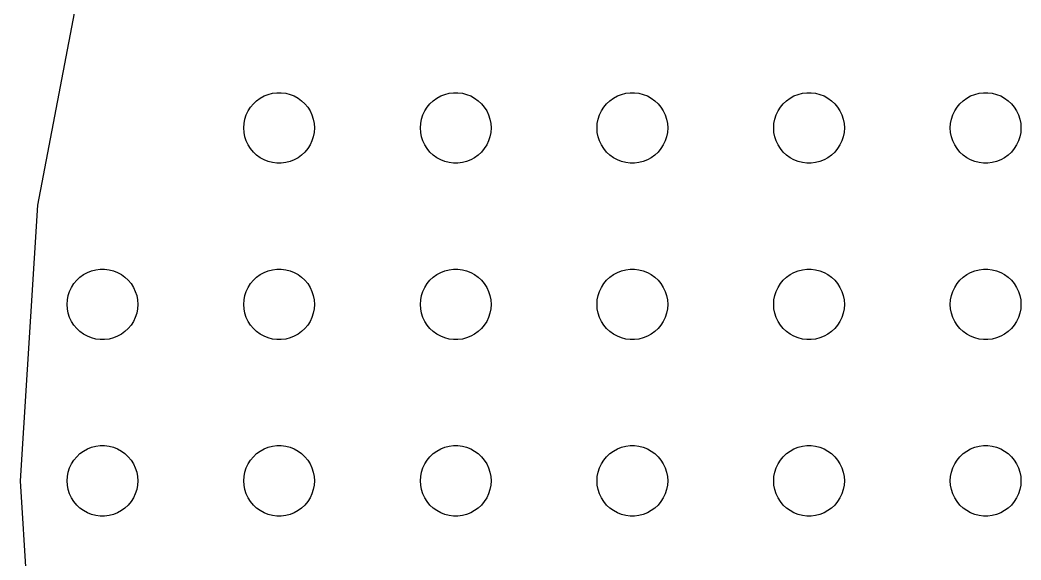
# Model space of a CAD drawing. Header units: metres. Extents: x -187 to 187, y -187 to 187.
# Drawn here: x -187 to -102, y -6.7 to 39.2 of the extents above; entities that cross this region are included whole.
import ezdxf

# ---------------------------------------------------------------- set-up
doc = ezdxf.new("R2010")
doc.units = ezdxf.units.M

msp = doc.modelspace()

# ---------------------------------------------------------------- linework, layer by layer
for p, q in [((-181.125, 46.505), (-185.525, 23.4373)), ((-167.187, 32.0536), (-166.912, 32.3115)), ((-166.912, 32.3115), (-166.607, 32.533)), ((-166.607, 32.533), (-166.277, 32.7145)), ((-166.277, 32.7145), (-165.927, 32.8532)), ((-165.927, 32.8532), (-165.562, 32.9469)), ((-165.562, 32.9469), (-165.188, 32.9941)), ((-165.188, 32.9941), (-164.812, 32.9941)), ((-164.812, 32.9941), (-164.438, 32.9469)), ((-164.438, 32.9469), (-164.073, 32.8532)), ((-164.073, 32.8532), (-163.723, 32.7145)), ((-163.723, 32.7145), (-163.393, 32.533)), ((-163.393, 32.533), (-163.088, 32.3115)), ((-163.088, 32.3115), (-162.813, 32.0536)), ((-152.187, 32.0536), (-151.912, 32.3115)), ((-151.912, 32.3115), (-151.607, 32.533)), ((-151.607, 32.533), (-151.277, 32.7145)), ((-151.277, 32.7145), (-150.927, 32.8532)), ((-150.927, 32.8532), (-150.562, 32.9469)), ((-150.562, 32.9469), (-150.188, 32.9941)), ((-150.188, 32.9941), (-149.812, 32.9941)), ((-149.812, 32.9941), (-149.438, 32.9469)), ((-149.438, 32.9469), (-149.073, 32.8532)), ((-149.073, 32.8532), (-148.723, 32.7145)), ((-148.723, 32.7145), (-148.393, 32.533)), ((-148.393, 32.533), (-148.088, 32.3115)), ((-148.088, 32.3115), (-147.813, 32.0536)), ((-137.187, 32.0536), (-136.912, 32.3115)), ((-136.912, 32.3115), (-136.607, 32.533)), ((-136.607, 32.533), (-136.277, 32.7145)), ((-136.277, 32.7145), (-135.927, 32.8532)), ((-135.927, 32.8532), (-135.562, 32.9469)), ((-135.562, 32.9469), (-135.188, 32.9941)), ((-135.188, 32.9941), (-134.812, 32.9941)), ((-134.812, 32.9941), (-134.438, 32.9469)), ((-134.438, 32.9469), (-134.073, 32.8532)), ((-134.073, 32.8532), (-133.723, 32.7145)), ((-133.723, 32.7145), (-133.393, 32.533)), ((-133.393, 32.533), (-133.088, 32.3115)), ((-133.088, 32.3115), (-132.813, 32.0536)), ((-122.187, 32.0536), (-121.912, 32.3115)), ((-121.912, 32.3115), (-121.607, 32.533)), ((-121.607, 32.533), (-121.277, 32.7145)), ((-121.277, 32.7145), (-120.927, 32.8532)), ((-120.927, 32.8532), (-120.562, 32.9469)), ((-120.562, 32.9469), (-120.188, 32.9941)), ((-120.188, 32.9941), (-119.812, 32.9941)), ((-119.812, 32.9941), (-119.438, 32.9469)), ((-119.438, 32.9469), (-119.073, 32.8532)), ((-119.073, 32.8532), (-118.723, 32.7145)), ((-118.723, 32.7145), (-118.393, 32.533)), ((-118.393, 32.533), (-118.088, 32.3115)), ((-118.088, 32.3115), (-117.813, 32.0536)), ((-107.187, 32.0536), (-106.912, 32.3115)), ((-106.912, 32.3115), (-106.607, 32.533)), ((-106.607, 32.533), (-106.277, 32.7145)), ((-106.277, 32.7145), (-105.927, 32.8532)), ((-105.927, 32.8532), (-105.562, 32.9469)), ((-105.562, 32.9469), (-105.188, 32.9941)), ((-105.188, 32.9941), (-104.812, 32.9941)), ((-104.812, 32.9941), (-104.438, 32.9469)), ((-104.438, 32.9469), (-104.073, 32.8532)), ((-104.073, 32.8532), (-103.723, 32.7145)), ((-103.723, 32.7145), (-103.393, 32.533)), ((-103.393, 32.533), (-103.088, 32.3115)), ((-103.088, 32.3115), (-102.813, 32.0536)), ((-167.629, 31.4453), (-167.427, 31.7634)), ((-167.427, 31.7634), (-167.187, 32.0536)), ((-162.813, 32.0536), (-162.573, 31.7634)), ((-162.573, 31.7634), (-162.371, 31.4453)), ((-152.629, 31.4453), (-152.427, 31.7634)), ((-152.427, 31.7634), (-152.187, 32.0536)), ((-147.813, 32.0536), (-147.573, 31.7634)), ((-147.573, 31.7634), (-147.371, 31.4453)), ((-137.629, 31.4453), (-137.427, 31.7634)), ((-137.427, 31.7634), (-137.187, 32.0536)), ((-132.813, 32.0536), (-132.573, 31.7634)), ((-132.573, 31.7634), (-132.371, 31.4453)), ((-122.629, 31.4453), (-122.427, 31.7634)), ((-122.427, 31.7634), (-122.187, 32.0536)), ((-117.813, 32.0536), (-117.573, 31.7634)), ((-117.573, 31.7634), (-117.371, 31.4453)), ((-107.629, 31.4453), (-107.427, 31.7634)), ((-107.427, 31.7634), (-107.187, 32.0536)), ((-102.813, 32.0536), (-102.573, 31.7634)), ((-102.573, 31.7634), (-102.371, 31.4453)), ((-167.976, 30.376), (-167.906, 30.7461)), ((-167.906, 30.7461), (-167.789, 31.1044)), ((-167.789, 31.1044), (-167.629, 31.4453)), ((-162.371, 31.4453), (-162.211, 31.1044)), ((-162.211, 31.1044), (-162.094, 30.7461)), ((-162.094, 30.7461), (-162.024, 30.376)), ((-152.976, 30.376), (-152.906, 30.7461)), ((-152.906, 30.7461), (-152.789, 31.1044)), ((-152.789, 31.1044), (-152.629, 31.4453)), ((-147.371, 31.4453), (-147.211, 31.1044)), ((-147.211, 31.1044), (-147.094, 30.7461)), ((-147.094, 30.7461), (-147.024, 30.376)), ((-137.976, 30.376), (-137.906, 30.7461)), ((-137.906, 30.7461), (-137.789, 31.1044)), ((-137.789, 31.1044), (-137.629, 31.4453)), ((-132.371, 31.4453), (-132.211, 31.1044)), ((-132.211, 31.1044), (-132.094, 30.7461)), ((-132.094, 30.7461), (-132.024, 30.376)), ((-122.976, 30.376), (-122.906, 30.7461)), ((-122.906, 30.7461), (-122.789, 31.1044)), ((-122.789, 31.1044), (-122.629, 31.4453)), ((-117.371, 31.4453), (-117.211, 31.1044)), ((-117.211, 31.1044), (-117.094, 30.7461)), ((-117.094, 30.7461), (-117.024, 30.376)), ((-107.976, 30.376), (-107.906, 30.7461)), ((-107.906, 30.7461), (-107.789, 31.1044)), ((-107.789, 31.1044), (-107.629, 31.4453)), ((-102.371, 31.4453), (-102.211, 31.1044)), ((-102.211, 31.1044), (-102.094, 30.7461)), ((-102.094, 30.7461), (-102.024, 30.376)), ((-168, 30), (-167.976, 30.376)), ((-167.976, 29.624), (-168, 30)), ((-162.024, 30.376), (-162, 30)), ((-162, 30), (-162.024, 29.624)), ((-153, 30), (-152.976, 30.376)), ((-152.976, 29.624), (-153, 30)), ((-147.024, 30.376), (-147, 30)), ((-147, 30), (-147.024, 29.624)), ((-138, 30), (-137.976, 30.376)), ((-137.976, 29.624), (-138, 30)), ((-132.024, 30.376), (-132, 30)), ((-132, 30), (-132.024, 29.624)), ((-123, 30), (-122.976, 30.376)), ((-122.976, 29.624), (-123, 30)), ((-117.024, 30.376), (-117, 30)), ((-117, 30), (-117.024, 29.624)), ((-108, 30), (-107.976, 30.376)), ((-107.976, 29.624), (-108, 30)), ((-102.024, 30.376), (-102, 30)), ((-102, 30), (-102.024, 29.624)), ((-167.906, 29.2539), (-167.976, 29.624)), ((-167.789, 28.8956), (-167.906, 29.2539)), ((-162.094, 29.2539), (-162.211, 28.8956)), ((-162.024, 29.624), (-162.094, 29.2539)), ((-152.906, 29.2539), (-152.976, 29.624)), ((-152.789, 28.8956), (-152.906, 29.2539)), ((-147.094, 29.2539), (-147.211, 28.8956)), ((-147.024, 29.624), (-147.094, 29.2539)), ((-137.906, 29.2539), (-137.976, 29.624)), ((-137.789, 28.8956), (-137.906, 29.2539)), ((-132.094, 29.2539), (-132.211, 28.8956)), ((-132.024, 29.624), (-132.094, 29.2539)), ((-122.906, 29.2539), (-122.976, 29.624)), ((-122.789, 28.8956), (-122.906, 29.2539)), ((-117.094, 29.2539), (-117.211, 28.8956)), ((-117.024, 29.624), (-117.094, 29.2539)), ((-107.906, 29.2539), (-107.976, 29.624)), ((-107.789, 28.8956), (-107.906, 29.2539)), ((-102.094, 29.2539), (-102.211, 28.8956)), ((-102.024, 29.624), (-102.094, 29.2539)), ((-167.629, 28.5547), (-167.789, 28.8956)), ((-167.427, 28.2366), (-167.629, 28.5547)), ((-167.187, 27.9464), (-167.427, 28.2366)), ((-162.573, 28.2366), (-162.813, 27.9464)), ((-162.371, 28.5547), (-162.573, 28.2366)), ((-162.211, 28.8956), (-162.371, 28.5547)), ((-152.629, 28.5547), (-152.789, 28.8956)), ((-152.427, 28.2366), (-152.629, 28.5547)), ((-152.187, 27.9464), (-152.427, 28.2366)), ((-147.573, 28.2366), (-147.813, 27.9464)), ((-147.371, 28.5547), (-147.573, 28.2366)), ((-147.211, 28.8956), (-147.371, 28.5547)), ((-137.629, 28.5547), (-137.789, 28.8956)), ((-137.427, 28.2366), (-137.629, 28.5547)), ((-137.187, 27.9464), (-137.427, 28.2366)), ((-132.573, 28.2366), (-132.813, 27.9464)), ((-132.371, 28.5547), (-132.573, 28.2366)), ((-132.211, 28.8956), (-132.371, 28.5547)), ((-122.629, 28.5547), (-122.789, 28.8956)), ((-122.427, 28.2366), (-122.629, 28.5547)), ((-122.187, 27.9464), (-122.427, 28.2366)), ((-117.573, 28.2366), (-117.813, 27.9464)), ((-117.371, 28.5547), (-117.573, 28.2366)), ((-117.211, 28.8956), (-117.371, 28.5547)), ((-107.629, 28.5547), (-107.789, 28.8956)), ((-107.427, 28.2366), (-107.629, 28.5547)), ((-107.187, 27.9464), (-107.427, 28.2366)), ((-102.573, 28.2366), (-102.813, 27.9464)), ((-102.371, 28.5547), (-102.573, 28.2366)), ((-102.211, 28.8956), (-102.371, 28.5547)), ((-166.912, 27.6884), (-167.187, 27.9464)), ((-166.607, 27.467), (-166.912, 27.6884)), ((-166.277, 27.2855), (-166.607, 27.467)), ((-165.927, 27.1468), (-166.277, 27.2855)), ((-163.723, 27.2855), (-164.073, 27.1468)), ((-163.393, 27.467), (-163.723, 27.2855)), ((-163.088, 27.6884), (-163.393, 27.467)), ((-162.813, 27.9464), (-163.088, 27.6884)), ((-151.912, 27.6884), (-152.187, 27.9464)), ((-151.607, 27.467), (-151.912, 27.6884)), ((-151.277, 27.2855), (-151.607, 27.467)), ((-150.927, 27.1468), (-151.277, 27.2855)), ((-148.723, 27.2855), (-149.073, 27.1468)), ((-148.393, 27.467), (-148.723, 27.2855)), ((-148.088, 27.6884), (-148.393, 27.467)), ((-147.813, 27.9464), (-148.088, 27.6884)), ((-136.912, 27.6884), (-137.187, 27.9464)), ((-136.607, 27.467), (-136.912, 27.6884)), ((-136.277, 27.2855), (-136.607, 27.467)), ((-135.927, 27.1468), (-136.277, 27.2855)), ((-133.723, 27.2855), (-134.073, 27.1468)), ((-133.393, 27.467), (-133.723, 27.2855)), ((-133.088, 27.6884), (-133.393, 27.467)), ((-132.813, 27.9464), (-133.088, 27.6884)), ((-121.912, 27.6884), (-122.187, 27.9464)), ((-121.607, 27.467), (-121.912, 27.6884)), ((-121.277, 27.2855), (-121.607, 27.467)), ((-120.927, 27.1468), (-121.277, 27.2855)), ((-118.723, 27.2855), (-119.073, 27.1468)), ((-118.393, 27.467), (-118.723, 27.2855)), ((-118.088, 27.6884), (-118.393, 27.467)), ((-117.813, 27.9464), (-118.088, 27.6884)), ((-106.912, 27.6884), (-107.187, 27.9464)), ((-106.607, 27.467), (-106.912, 27.6884)), ((-106.277, 27.2855), (-106.607, 27.467)), ((-105.927, 27.1468), (-106.277, 27.2855)), ((-103.723, 27.2855), (-104.073, 27.1468)), ((-103.393, 27.467), (-103.723, 27.2855)), ((-103.088, 27.6884), (-103.393, 27.467)), ((-102.813, 27.9464), (-103.088, 27.6884)), ((-165.562, 27.0531), (-165.927, 27.1468)), ((-165.188, 27.0059), (-165.562, 27.0531)), ((-164.812, 27.0059), (-165.188, 27.0059)), ((-164.438, 27.0531), (-164.812, 27.0059)), ((-164.073, 27.1468), (-164.438, 27.0531)), ((-150.562, 27.0531), (-150.927, 27.1468)), ((-150.188, 27.0059), (-150.562, 27.0531)), ((-149.812, 27.0059), (-150.188, 27.0059)), ((-149.438, 27.0531), (-149.812, 27.0059)), ((-149.073, 27.1468), (-149.438, 27.0531)), ((-135.562, 27.0531), (-135.927, 27.1468)), ((-135.188, 27.0059), (-135.562, 27.0531)), ((-134.812, 27.0059), (-135.188, 27.0059)), ((-134.438, 27.0531), (-134.812, 27.0059)), ((-134.073, 27.1468), (-134.438, 27.0531)), ((-120.562, 27.0531), (-120.927, 27.1468)), ((-120.188, 27.0059), (-120.562, 27.0531)), ((-119.812, 27.0059), (-120.188, 27.0059)), ((-119.438, 27.0531), (-119.812, 27.0059)), ((-119.073, 27.1468), (-119.438, 27.0531)), ((-105.562, 27.0531), (-105.927, 27.1468)), ((-105.188, 27.0059), (-105.562, 27.0531)), ((-104.812, 27.0059), (-105.188, 27.0059)), ((-104.438, 27.0531), (-104.812, 27.0059)), ((-104.073, 27.1468), (-104.438, 27.0531)), ((-185.525, 23.4373), (-187, 0)), ((-181.277, 17.7145), (-180.927, 17.8532)), ((-180.927, 17.8532), (-180.562, 17.9469)), ((-180.562, 17.9469), (-180.188, 17.9941)), ((-180.188, 17.9941), (-179.812, 17.9941)), ((-179.812, 17.9941), (-179.438, 17.9469)), ((-179.438, 17.9469), (-179.073, 17.8532)), ((-179.073, 17.8532), (-178.723, 17.7145)), ((-166.277, 17.7145), (-165.927, 17.8532)), ((-165.927, 17.8532), (-165.562, 17.9469)), ((-165.562, 17.9469), (-165.188, 17.9941)), ((-165.188, 17.9941), (-164.812, 17.9941)), ((-164.812, 17.9941), (-164.438, 17.9469)), ((-164.438, 17.9469), (-164.073, 17.8532)), ((-164.073, 17.8532), (-163.723, 17.7145)), ((-151.277, 17.7145), (-150.927, 17.8532)), ((-150.927, 17.8532), (-150.562, 17.9469)), ((-150.562, 17.9469), (-150.188, 17.9941)), ((-150.188, 17.9941), (-149.812, 17.9941)), ((-149.812, 17.9941), (-149.438, 17.9469)), ((-149.438, 17.9469), (-149.073, 17.8532)), ((-149.073, 17.8532), (-148.723, 17.7145)), ((-136.277, 17.7145), (-135.927, 17.8532)), ((-135.927, 17.8532), (-135.562, 17.9469)), ((-135.562, 17.9469), (-135.188, 17.9941)), ((-135.188, 17.9941), (-134.812, 17.9941)), ((-134.812, 17.9941), (-134.438, 17.9469)), ((-134.438, 17.9469), (-134.073, 17.8532)), ((-134.073, 17.8532), (-133.723, 17.7145)), ((-121.277, 17.7145), (-120.927, 17.8532)), ((-120.927, 17.8532), (-120.562, 17.9469)), ((-120.562, 17.9469), (-120.188, 17.9941)), ((-120.188, 17.9941), (-119.812, 17.9941)), ((-119.812, 17.9941), (-119.438, 17.9469)), ((-119.438, 17.9469), (-119.073, 17.8532)), ((-119.073, 17.8532), (-118.723, 17.7145)), ((-106.277, 17.7145), (-105.927, 17.8532)), ((-105.927, 17.8532), (-105.562, 17.9469)), ((-105.562, 17.9469), (-105.188, 17.9941)), ((-105.188, 17.9941), (-104.812, 17.9941)), ((-104.812, 17.9941), (-104.438, 17.9469)), ((-104.438, 17.9469), (-104.073, 17.8532)), ((-104.073, 17.8532), (-103.723, 17.7145)), ((-182.427, 16.7634), (-182.187, 17.0536)), ((-182.187, 17.0536), (-181.912, 17.3115)), ((-181.912, 17.3115), (-181.607, 17.533)), ((-181.607, 17.533), (-181.277, 17.7145)), ((-178.723, 17.7145), (-178.393, 17.533)), ((-178.393, 17.533), (-178.088, 17.3115)), ((-178.088, 17.3115), (-177.813, 17.0536)), ((-177.813, 17.0536), (-177.573, 16.7634)), ((-167.427, 16.7634), (-167.187, 17.0536)), ((-167.187, 17.0536), (-166.912, 17.3115)), ((-166.912, 17.3115), (-166.607, 17.533)), ((-166.607, 17.533), (-166.277, 17.7145)), ((-163.723, 17.7145), (-163.393, 17.533)), ((-163.393, 17.533), (-163.088, 17.3115)), ((-163.088, 17.3115), (-162.813, 17.0536)), ((-162.813, 17.0536), (-162.573, 16.7634)), ((-152.427, 16.7634), (-152.187, 17.0536)), ((-152.187, 17.0536), (-151.912, 17.3115)), ((-151.912, 17.3115), (-151.607, 17.533)), ((-151.607, 17.533), (-151.277, 17.7145)), ((-148.723, 17.7145), (-148.393, 17.533)), ((-148.393, 17.533), (-148.088, 17.3115)), ((-148.088, 17.3115), (-147.813, 17.0536)), ((-147.813, 17.0536), (-147.573, 16.7634)), ((-137.427, 16.7634), (-137.187, 17.0536)), ((-137.187, 17.0536), (-136.912, 17.3115)), ((-136.912, 17.3115), (-136.607, 17.533)), ((-136.607, 17.533), (-136.277, 17.7145)), ((-133.723, 17.7145), (-133.393, 17.533)), ((-133.393, 17.533), (-133.088, 17.3115)), ((-133.088, 17.3115), (-132.813, 17.0536)), ((-132.813, 17.0536), (-132.573, 16.7634)), ((-122.427, 16.7634), (-122.187, 17.0536)), ((-122.187, 17.0536), (-121.912, 17.3115)), ((-121.912, 17.3115), (-121.607, 17.533)), ((-121.607, 17.533), (-121.277, 17.7145)), ((-118.723, 17.7145), (-118.393, 17.533)), ((-118.393, 17.533), (-118.088, 17.3115)), ((-118.088, 17.3115), (-117.813, 17.0536)), ((-117.813, 17.0536), (-117.573, 16.7634)), ((-107.427, 16.7634), (-107.187, 17.0536)), ((-107.187, 17.0536), (-106.912, 17.3115)), ((-106.912, 17.3115), (-106.607, 17.533)), ((-106.607, 17.533), (-106.277, 17.7145)), ((-103.723, 17.7145), (-103.393, 17.533)), ((-103.393, 17.533), (-103.088, 17.3115)), ((-103.088, 17.3115), (-102.813, 17.0536)), ((-102.813, 17.0536), (-102.573, 16.7634)), ((-182.789, 16.1044), (-182.629, 16.4453)), ((-182.629, 16.4453), (-182.427, 16.7634)), ((-177.573, 16.7634), (-177.371, 16.4453)), ((-177.371, 16.4453), (-177.211, 16.1044)), ((-167.789, 16.1044), (-167.629, 16.4453)), ((-167.629, 16.4453), (-167.427, 16.7634)), ((-162.573, 16.7634), (-162.371, 16.4453)), ((-162.371, 16.4453), (-162.211, 16.1044)), ((-152.789, 16.1044), (-152.629, 16.4453)), ((-152.629, 16.4453), (-152.427, 16.7634)), ((-147.573, 16.7634), (-147.371, 16.4453)), ((-147.371, 16.4453), (-147.211, 16.1044)), ((-137.789, 16.1044), (-137.629, 16.4453)), ((-137.629, 16.4453), (-137.427, 16.7634)), ((-132.573, 16.7634), (-132.371, 16.4453)), ((-132.371, 16.4453), (-132.211, 16.1044)), ((-122.789, 16.1044), (-122.629, 16.4453)), ((-122.629, 16.4453), (-122.427, 16.7634)), ((-117.573, 16.7634), (-117.371, 16.4453)), ((-117.371, 16.4453), (-117.211, 16.1044)), ((-107.789, 16.1044), (-107.629, 16.4453)), ((-107.629, 16.4453), (-107.427, 16.7634)), ((-102.573, 16.7634), (-102.371, 16.4453)), ((-102.371, 16.4453), (-102.211, 16.1044)), ((-183, 15), (-182.976, 15.376)), ((-182.976, 15.376), (-182.906, 15.7461)), ((-182.906, 15.7461), (-182.789, 16.1044)), ((-177.211, 16.1044), (-177.094, 15.7461)), ((-177.094, 15.7461), (-177.024, 15.376)), ((-177.024, 15.376), (-177, 15)), ((-168, 15), (-167.976, 15.376)), ((-167.976, 15.376), (-167.906, 15.7461)), ((-167.906, 15.7461), (-167.789, 16.1044)), ((-162.211, 16.1044), (-162.094, 15.7461)), ((-162.094, 15.7461), (-162.024, 15.376)), ((-162.024, 15.376), (-162, 15)), ((-153, 15), (-152.976, 15.376)), ((-152.976, 15.376), (-152.906, 15.7461)), ((-152.906, 15.7461), (-152.789, 16.1044)), ((-147.211, 16.1044), (-147.094, 15.7461)), ((-147.094, 15.7461), (-147.024, 15.376)), ((-147.024, 15.376), (-147, 15)), ((-138, 15), (-137.976, 15.376)), ((-137.976, 15.376), (-137.906, 15.7461)), ((-137.906, 15.7461), (-137.789, 16.1044)), ((-132.211, 16.1044), (-132.094, 15.7461)), ((-132.094, 15.7461), (-132.024, 15.376)), ((-132.024, 15.376), (-132, 15)), ((-123, 15), (-122.976, 15.376)), ((-122.976, 15.376), (-122.906, 15.7461)), ((-122.906, 15.7461), (-122.789, 16.1044)), ((-117.211, 16.1044), (-117.094, 15.7461)), ((-117.094, 15.7461), (-117.024, 15.376)), ((-117.024, 15.376), (-117, 15)), ((-108, 15), (-107.976, 15.376)), ((-107.976, 15.376), (-107.906, 15.7461)), ((-107.906, 15.7461), (-107.789, 16.1044)), ((-102.211, 16.1044), (-102.094, 15.7461)), ((-102.094, 15.7461), (-102.024, 15.376)), ((-102.024, 15.376), (-102, 15)), ((-182.976, 14.624), (-183, 15)), ((-182.906, 14.2539), (-182.976, 14.624)), ((-177.024, 14.624), (-177.094, 14.2539)), ((-177, 15), (-177.024, 14.624)), ((-167.976, 14.624), (-168, 15)), ((-167.906, 14.2539), (-167.976, 14.624)), ((-162.024, 14.624), (-162.094, 14.2539)), ((-162, 15), (-162.024, 14.624)), ((-152.976, 14.624), (-153, 15)), ((-152.906, 14.2539), (-152.976, 14.624)), ((-147.024, 14.624), (-147.094, 14.2539)), ((-147, 15), (-147.024, 14.624)), ((-137.976, 14.624), (-138, 15)), ((-137.906, 14.2539), (-137.976, 14.624)), ((-132.024, 14.624), (-132.094, 14.2539)), ((-132, 15), (-132.024, 14.624)), ((-122.976, 14.624), (-123, 15)), ((-122.906, 14.2539), (-122.976, 14.624)), ((-117.024, 14.624), (-117.094, 14.2539)), ((-117, 15), (-117.024, 14.624)), ((-107.976, 14.624), (-108, 15)), ((-107.906, 14.2539), (-107.976, 14.624)), ((-102.024, 14.624), (-102.094, 14.2539)), ((-102, 15), (-102.024, 14.624)), ((-182.789, 13.8956), (-182.906, 14.2539)), ((-182.629, 13.5547), (-182.789, 13.8956)), ((-177.211, 13.8956), (-177.371, 13.5547)), ((-177.094, 14.2539), (-177.211, 13.8956)), ((-167.789, 13.8956), (-167.906, 14.2539)), ((-167.629, 13.5547), (-167.789, 13.8956)), ((-162.211, 13.8956), (-162.371, 13.5547)), ((-162.094, 14.2539), (-162.211, 13.8956)), ((-152.789, 13.8956), (-152.906, 14.2539)), ((-152.629, 13.5547), (-152.789, 13.8956)), ((-147.211, 13.8956), (-147.371, 13.5547)), ((-147.094, 14.2539), (-147.211, 13.8956)), ((-137.789, 13.8956), (-137.906, 14.2539)), ((-137.629, 13.5547), (-137.789, 13.8956)), ((-132.211, 13.8956), (-132.371, 13.5547)), ((-132.094, 14.2539), (-132.211, 13.8956)), ((-122.789, 13.8956), (-122.906, 14.2539)), ((-122.629, 13.5547), (-122.789, 13.8956)), ((-117.211, 13.8956), (-117.371, 13.5547)), ((-117.094, 14.2539), (-117.211, 13.8956)), ((-107.789, 13.8956), (-107.906, 14.2539)), ((-107.629, 13.5547), (-107.789, 13.8956)), ((-102.211, 13.8956), (-102.371, 13.5547)), ((-102.094, 14.2539), (-102.211, 13.8956)), ((-182.427, 13.2366), (-182.629, 13.5547)), ((-182.187, 12.9464), (-182.427, 13.2366)), ((-181.912, 12.6884), (-182.187, 12.9464)), ((-177.813, 12.9464), (-178.088, 12.6884)), ((-177.573, 13.2366), (-177.813, 12.9464)), ((-177.371, 13.5547), (-177.573, 13.2366)), ((-167.427, 13.2366), (-167.629, 13.5547)), ((-167.187, 12.9464), (-167.427, 13.2366)), ((-166.912, 12.6884), (-167.187, 12.9464)), ((-162.813, 12.9464), (-163.088, 12.6884)), ((-162.573, 13.2366), (-162.813, 12.9464)), ((-162.371, 13.5547), (-162.573, 13.2366)), ((-152.427, 13.2366), (-152.629, 13.5547)), ((-152.187, 12.9464), (-152.427, 13.2366)), ((-151.912, 12.6884), (-152.187, 12.9464)), ((-147.813, 12.9464), (-148.088, 12.6884)), ((-147.573, 13.2366), (-147.813, 12.9464)), ((-147.371, 13.5547), (-147.573, 13.2366)), ((-137.427, 13.2366), (-137.629, 13.5547)), ((-137.187, 12.9464), (-137.427, 13.2366)), ((-136.912, 12.6884), (-137.187, 12.9464)), ((-132.813, 12.9464), (-133.088, 12.6884)), ((-132.573, 13.2366), (-132.813, 12.9464)), ((-132.371, 13.5547), (-132.573, 13.2366)), ((-122.427, 13.2366), (-122.629, 13.5547)), ((-122.187, 12.9464), (-122.427, 13.2366)), ((-121.912, 12.6884), (-122.187, 12.9464)), ((-117.813, 12.9464), (-118.088, 12.6884)), ((-117.573, 13.2366), (-117.813, 12.9464)), ((-117.371, 13.5547), (-117.573, 13.2366)), ((-107.427, 13.2366), (-107.629, 13.5547)), ((-107.187, 12.9464), (-107.427, 13.2366)), ((-106.912, 12.6884), (-107.187, 12.9464)), ((-102.813, 12.9464), (-103.088, 12.6884)), ((-102.573, 13.2366), (-102.813, 12.9464)), ((-102.371, 13.5547), (-102.573, 13.2366)), ((-181.607, 12.467), (-181.912, 12.6884)), ((-181.277, 12.2855), (-181.607, 12.467)), ((-180.927, 12.1468), (-181.277, 12.2855)), ((-180.562, 12.0531), (-180.927, 12.1468)), ((-180.188, 12.0059), (-180.562, 12.0531)), ((-179.812, 12.0059), (-180.188, 12.0059)), ((-179.438, 12.0531), (-179.812, 12.0059)), ((-179.073, 12.1468), (-179.438, 12.0531)), ((-178.723, 12.2855), (-179.073, 12.1468)), ((-178.393, 12.467), (-178.723, 12.2855)), ((-178.088, 12.6884), (-178.393, 12.467)), ((-166.607, 12.467), (-166.912, 12.6884)), ((-166.277, 12.2855), (-166.607, 12.467)), ((-165.927, 12.1468), (-166.277, 12.2855)), ((-165.562, 12.0531), (-165.927, 12.1468)), ((-165.188, 12.0059), (-165.562, 12.0531)), ((-164.812, 12.0059), (-165.188, 12.0059)), ((-164.438, 12.0531), (-164.812, 12.0059)), ((-164.073, 12.1468), (-164.438, 12.0531)), ((-163.723, 12.2855), (-164.073, 12.1468)), ((-163.393, 12.467), (-163.723, 12.2855)), ((-163.088, 12.6884), (-163.393, 12.467)), ((-151.607, 12.467), (-151.912, 12.6884)), ((-151.277, 12.2855), (-151.607, 12.467)), ((-150.927, 12.1468), (-151.277, 12.2855)), ((-150.562, 12.0531), (-150.927, 12.1468)), ((-150.188, 12.0059), (-150.562, 12.0531)), ((-149.812, 12.0059), (-150.188, 12.0059)), ((-149.438, 12.0531), (-149.812, 12.0059)), ((-149.073, 12.1468), (-149.438, 12.0531)), ((-148.723, 12.2855), (-149.073, 12.1468)), ((-148.393, 12.467), (-148.723, 12.2855)), ((-148.088, 12.6884), (-148.393, 12.467)), ((-136.607, 12.467), (-136.912, 12.6884)), ((-136.277, 12.2855), (-136.607, 12.467)), ((-135.927, 12.1468), (-136.277, 12.2855)), ((-135.562, 12.0531), (-135.927, 12.1468)), ((-135.188, 12.0059), (-135.562, 12.0531)), ((-134.812, 12.0059), (-135.188, 12.0059)), ((-134.438, 12.0531), (-134.812, 12.0059)), ((-134.073, 12.1468), (-134.438, 12.0531)), ((-133.723, 12.2855), (-134.073, 12.1468)), ((-133.393, 12.467), (-133.723, 12.2855)), ((-133.088, 12.6884), (-133.393, 12.467)), ((-121.607, 12.467), (-121.912, 12.6884)), ((-121.277, 12.2855), (-121.607, 12.467)), ((-120.927, 12.1468), (-121.277, 12.2855)), ((-120.562, 12.0531), (-120.927, 12.1468)), ((-120.188, 12.0059), (-120.562, 12.0531)), ((-119.812, 12.0059), (-120.188, 12.0059)), ((-119.438, 12.0531), (-119.812, 12.0059)), ((-119.073, 12.1468), (-119.438, 12.0531)), ((-118.723, 12.2855), (-119.073, 12.1468)), ((-118.393, 12.467), (-118.723, 12.2855)), ((-118.088, 12.6884), (-118.393, 12.467)), ((-106.607, 12.467), (-106.912, 12.6884)), ((-106.277, 12.2855), (-106.607, 12.467)), ((-105.927, 12.1468), (-106.277, 12.2855)), ((-105.562, 12.0531), (-105.927, 12.1468)), ((-105.188, 12.0059), (-105.562, 12.0531)), ((-104.812, 12.0059), (-105.188, 12.0059)), ((-104.438, 12.0531), (-104.812, 12.0059)), ((-104.073, 12.1468), (-104.438, 12.0531)), ((-103.723, 12.2855), (-104.073, 12.1468)), ((-103.393, 12.467), (-103.723, 12.2855)), ((-103.088, 12.6884), (-103.393, 12.467)), ((-181.607, 2.53297), (-181.277, 2.71448)), ((-181.277, 2.71448), (-180.927, 2.85316)), ((-180.927, 2.85316), (-180.562, 2.94685)), ((-180.562, 2.94685), (-180.188, 2.99408)), ((-180.188, 2.99408), (-179.812, 2.99408)), ((-179.812, 2.99408), (-179.438, 2.94685)), ((-179.438, 2.94685), (-179.073, 2.85316)), ((-179.073, 2.85316), (-178.723, 2.71448)), ((-178.723, 2.71448), (-178.393, 2.53297)), ((-166.607, 2.53297), (-166.277, 2.71448)), ((-166.277, 2.71448), (-165.927, 2.85316)), ((-165.927, 2.85316), (-165.562, 2.94685)), ((-165.562, 2.94685), (-165.188, 2.99408)), ((-165.188, 2.99408), (-164.812, 2.99408)), ((-164.812, 2.99408), (-164.438, 2.94685)), ((-164.438, 2.94685), (-164.073, 2.85316)), ((-164.073, 2.85316), (-163.723, 2.71448)), ((-163.723, 2.71448), (-163.393, 2.53297)), ((-151.607, 2.53297), (-151.277, 2.71448)), ((-151.277, 2.71448), (-150.927, 2.85316)), ((-150.927, 2.85316), (-150.562, 2.94685)), ((-150.562, 2.94685), (-150.188, 2.99408)), ((-150.188, 2.99408), (-149.812, 2.99408)), ((-149.812, 2.99408), (-149.438, 2.94685)), ((-149.438, 2.94685), (-149.073, 2.85316)), ((-149.073, 2.85316), (-148.723, 2.71448)), ((-148.723, 2.71448), (-148.393, 2.53297)), ((-136.607, 2.53297), (-136.277, 2.71448)), ((-136.277, 2.71448), (-135.927, 2.85316)), ((-135.927, 2.85316), (-135.562, 2.94685)), ((-135.562, 2.94685), (-135.188, 2.99408)), ((-135.188, 2.99408), (-134.812, 2.99408)), ((-134.812, 2.99408), (-134.438, 2.94685)), ((-134.438, 2.94685), (-134.073, 2.85316)), ((-134.073, 2.85316), (-133.723, 2.71448)), ((-133.723, 2.71448), (-133.393, 2.53297)), ((-121.607, 2.53297), (-121.277, 2.71448)), ((-121.277, 2.71448), (-120.927, 2.85316)), ((-120.927, 2.85316), (-120.562, 2.94685)), ((-120.562, 2.94685), (-120.188, 2.99408)), ((-120.188, 2.99408), (-119.812, 2.99408)), ((-119.812, 2.99408), (-119.438, 2.94685)), ((-119.438, 2.94685), (-119.073, 2.85316)), ((-119.073, 2.85316), (-118.723, 2.71448)), ((-118.723, 2.71448), (-118.393, 2.53297)), ((-106.607, 2.53297), (-106.277, 2.71448)), ((-106.277, 2.71448), (-105.927, 2.85316)), ((-105.927, 2.85316), (-105.562, 2.94685)), ((-105.562, 2.94685), (-105.188, 2.99408)), ((-105.188, 2.99408), (-104.812, 2.99408)), ((-104.812, 2.99408), (-104.438, 2.94685)), ((-104.438, 2.94685), (-104.073, 2.85316)), ((-104.073, 2.85316), (-103.723, 2.71448)), ((-103.723, 2.71448), (-103.393, 2.53297)), ((-182.629, 1.44525), (-182.427, 1.76335)), ((-182.427, 1.76335), (-182.187, 2.05363)), ((-182.187, 2.05363), (-181.912, 2.31154)), ((-181.912, 2.31154), (-181.607, 2.53297)), ((-178.393, 2.53297), (-178.088, 2.31154)), ((-178.088, 2.31154), (-177.813, 2.05363)), ((-177.813, 2.05363), (-177.573, 1.76335)), ((-177.573, 1.76335), (-177.371, 1.44525)), ((-167.629, 1.44525), (-167.427, 1.76335)), ((-167.427, 1.76335), (-167.187, 2.05363)), ((-167.187, 2.05363), (-166.912, 2.31154)), ((-166.912, 2.31154), (-166.607, 2.53297)), ((-163.393, 2.53297), (-163.088, 2.31154)), ((-163.088, 2.31154), (-162.813, 2.05363)), ((-162.813, 2.05363), (-162.573, 1.76335)), ((-162.573, 1.76335), (-162.371, 1.44525)), ((-152.629, 1.44525), (-152.427, 1.76335)), ((-152.427, 1.76335), (-152.187, 2.05363)), ((-152.187, 2.05363), (-151.912, 2.31154)), ((-151.912, 2.31154), (-151.607, 2.53297)), ((-148.393, 2.53297), (-148.088, 2.31154)), ((-148.088, 2.31154), (-147.813, 2.05363)), ((-147.813, 2.05363), (-147.573, 1.76335)), ((-147.573, 1.76335), (-147.371, 1.44525)), ((-137.629, 1.44525), (-137.427, 1.76335)), ((-137.427, 1.76335), (-137.187, 2.05363)), ((-137.187, 2.05363), (-136.912, 2.31154)), ((-136.912, 2.31154), (-136.607, 2.53297)), ((-133.393, 2.53297), (-133.088, 2.31154)), ((-133.088, 2.31154), (-132.813, 2.05363)), ((-132.813, 2.05363), (-132.573, 1.76335)), ((-132.573, 1.76335), (-132.371, 1.44525)), ((-122.629, 1.44525), (-122.427, 1.76335)), ((-122.427, 1.76335), (-122.187, 2.05363)), ((-122.187, 2.05363), (-121.912, 2.31154)), ((-121.912, 2.31154), (-121.607, 2.53297)), ((-118.393, 2.53297), (-118.088, 2.31154)), ((-118.088, 2.31154), (-117.813, 2.05363)), ((-117.813, 2.05363), (-117.573, 1.76335)), ((-117.573, 1.76335), (-117.371, 1.44525)), ((-107.629, 1.44525), (-107.427, 1.76335)), ((-107.427, 1.76335), (-107.187, 2.05363)), ((-107.187, 2.05363), (-106.912, 2.31154)), ((-106.912, 2.31154), (-106.607, 2.53297)), ((-103.393, 2.53297), (-103.088, 2.31154)), ((-103.088, 2.31154), (-102.813, 2.05363)), ((-102.813, 2.05363), (-102.573, 1.76335)), ((-102.573, 1.76335), (-102.371, 1.44525)), ((-182.906, 0.74606), (-182.789, 1.10437)), ((-182.789, 1.10437), (-182.629, 1.44525)), ((-177.371, 1.44525), (-177.211, 1.10437)), ((-177.211, 1.10437), (-177.094, 0.74606)), ((-167.906, 0.74606), (-167.789, 1.10437)), ((-167.789, 1.10437), (-167.629, 1.44525)), ((-162.371, 1.44525), (-162.211, 1.10437)), ((-162.211, 1.10437), (-162.094, 0.74606)), ((-152.906, 0.74606), (-152.789, 1.10437)), ((-152.789, 1.10437), (-152.629, 1.44525)), ((-147.371, 1.44525), (-147.211, 1.10437)), ((-147.211, 1.10437), (-147.094, 0.74606)), ((-137.906, 0.74606), (-137.789, 1.10437)), ((-137.789, 1.10437), (-137.629, 1.44525)), ((-132.371, 1.44525), (-132.211, 1.10437)), ((-132.211, 1.10437), (-132.094, 0.74606)), ((-122.906, 0.74606), (-122.789, 1.10437)), ((-122.789, 1.10437), (-122.629, 1.44525)), ((-117.371, 1.44525), (-117.211, 1.10437)), ((-117.211, 1.10437), (-117.094, 0.74606)), ((-107.906, 0.74606), (-107.789, 1.10437)), ((-107.789, 1.10437), (-107.629, 1.44525)), ((-102.371, 1.44525), (-102.211, 1.10437)), ((-102.211, 1.10437), (-102.094, 0.74606)), ((-187, 0), (-185.525, -23.4373)), ((-183, 0), (-182.976, 0.37599)), ((-182.976, -0.37599), (-183, 0)), ((-182.976, 0.37599), (-182.906, 0.74606)), ((-177.094, 0.74606), (-177.024, 0.37599)), ((-177.024, 0.37599), (-177, 0)), ((-177, 0), (-177.024, -0.37599)), ((-168, 0), (-167.976, 0.37599)), ((-167.976, -0.37599), (-168, 0)), ((-167.976, 0.37599), (-167.906, 0.74606)), ((-162.094, 0.74606), (-162.024, 0.37599)), ((-162.024, 0.37599), (-162, 0)), ((-162, 0), (-162.024, -0.37599)), ((-153, 0), (-152.976, 0.37599)), ((-152.976, -0.37599), (-153, 0)), ((-152.976, 0.37599), (-152.906, 0.74606)), ((-147.094, 0.74606), (-147.024, 0.37599)), ((-147.024, 0.37599), (-147, 0)), ((-147, 0), (-147.024, -0.37599)), ((-138, 0), (-137.976, 0.37599)), ((-137.976, -0.37599), (-138, 0)), ((-137.976, 0.37599), (-137.906, 0.74606)), ((-132.094, 0.74606), (-132.024, 0.37599)), ((-132.024, 0.37599), (-132, 0)), ((-132, 0), (-132.024, -0.37599)), ((-123, 0), (-122.976, 0.37599)), ((-122.976, -0.37599), (-123, 0)), ((-122.976, 0.37599), (-122.906, 0.74606)), ((-117.094, 0.74606), (-117.024, 0.37599)), ((-117.024, 0.37599), (-117, 0)), ((-117, 0), (-117.024, -0.37599)), ((-108, 0), (-107.976, 0.37599)), ((-107.976, -0.37599), (-108, 0)), ((-107.976, 0.37599), (-107.906, 0.74606)), ((-102.094, 0.74606), (-102.024, 0.37599)), ((-102.024, 0.37599), (-102, 0)), ((-102, 0), (-102.024, -0.37599)), ((-182.906, -0.74606), (-182.976, -0.37599)), ((-182.789, -1.10437), (-182.906, -0.74606)), ((-177.094, -0.74606), (-177.211, -1.10437)), ((-177.024, -0.37599), (-177.094, -0.74606)), ((-167.906, -0.74606), (-167.976, -0.37599)), ((-167.789, -1.10437), (-167.906, -0.74606)), ((-162.094, -0.74606), (-162.211, -1.10437)), ((-162.024, -0.37599), (-162.094, -0.74606)), ((-152.906, -0.74606), (-152.976, -0.37599)), ((-152.789, -1.10437), (-152.906, -0.74606)), ((-147.094, -0.74606), (-147.211, -1.10437)), ((-147.024, -0.37599), (-147.094, -0.74606)), ((-137.906, -0.74606), (-137.976, -0.37599)), ((-137.789, -1.10437), (-137.906, -0.74606)), ((-132.094, -0.74606), (-132.211, -1.10437)), ((-132.024, -0.37599), (-132.094, -0.74606)), ((-122.906, -0.74606), (-122.976, -0.37599)), ((-122.789, -1.10437), (-122.906, -0.74606)), ((-117.094, -0.74606), (-117.211, -1.10437)), ((-117.024, -0.37599), (-117.094, -0.74606)), ((-107.906, -0.74606), (-107.976, -0.37599)), ((-107.789, -1.10437), (-107.906, -0.74606)), ((-102.094, -0.74606), (-102.211, -1.10437)), ((-102.024, -0.37599), (-102.094, -0.74606)), ((-182.629, -1.44525), (-182.789, -1.10437)), ((-182.427, -1.76335), (-182.629, -1.44525)), ((-177.371, -1.44525), (-177.573, -1.76335)), ((-177.211, -1.10437), (-177.371, -1.44525)), ((-167.629, -1.44525), (-167.789, -1.10437)), ((-167.427, -1.76335), (-167.629, -1.44525)), ((-162.371, -1.44525), (-162.573, -1.76335)), ((-162.211, -1.10437), (-162.371, -1.44525)), ((-152.629, -1.44525), (-152.789, -1.10437)), ((-152.427, -1.76335), (-152.629, -1.44525)), ((-147.371, -1.44525), (-147.573, -1.76335)), ((-147.211, -1.10437), (-147.371, -1.44525)), ((-137.629, -1.44525), (-137.789, -1.10437)), ((-137.427, -1.76335), (-137.629, -1.44525)), ((-132.371, -1.44525), (-132.573, -1.76335)), ((-132.211, -1.10437), (-132.371, -1.44525)), ((-122.629, -1.44525), (-122.789, -1.10437)), ((-122.427, -1.76335), (-122.629, -1.44525)), ((-117.371, -1.44525), (-117.573, -1.76335)), ((-117.211, -1.10437), (-117.371, -1.44525)), ((-107.629, -1.44525), (-107.789, -1.10437)), ((-107.427, -1.76335), (-107.629, -1.44525)), ((-102.371, -1.44525), (-102.573, -1.76335)), ((-102.211, -1.10437), (-102.371, -1.44525)), ((-182.187, -2.05363), (-182.427, -1.76335)), ((-181.912, -2.31154), (-182.187, -2.05363)), ((-181.607, -2.53297), (-181.912, -2.31154)), ((-181.277, -2.71448), (-181.607, -2.53297)), ((-178.393, -2.53297), (-178.723, -2.71448)), ((-178.088, -2.31154), (-178.393, -2.53297)), ((-177.813, -2.05363), (-178.088, -2.31154)), ((-177.573, -1.76335), (-177.813, -2.05363)), ((-167.187, -2.05363), (-167.427, -1.76335)), ((-166.912, -2.31154), (-167.187, -2.05363)), ((-166.607, -2.53297), (-166.912, -2.31154)), ((-166.277, -2.71448), (-166.607, -2.53297)), ((-163.393, -2.53297), (-163.723, -2.71448)), ((-163.088, -2.31154), (-163.393, -2.53297)), ((-162.813, -2.05363), (-163.088, -2.31154)), ((-162.573, -1.76335), (-162.813, -2.05363)), ((-152.187, -2.05363), (-152.427, -1.76335)), ((-151.912, -2.31154), (-152.187, -2.05363)), ((-151.607, -2.53297), (-151.912, -2.31154)), ((-151.277, -2.71448), (-151.607, -2.53297)), ((-148.393, -2.53297), (-148.723, -2.71448)), ((-148.088, -2.31154), (-148.393, -2.53297)), ((-147.813, -2.05363), (-148.088, -2.31154)), ((-147.573, -1.76335), (-147.813, -2.05363)), ((-137.187, -2.05363), (-137.427, -1.76335)), ((-136.912, -2.31154), (-137.187, -2.05363)), ((-136.607, -2.53297), (-136.912, -2.31154)), ((-136.277, -2.71448), (-136.607, -2.53297)), ((-133.393, -2.53297), (-133.723, -2.71448)), ((-133.088, -2.31154), (-133.393, -2.53297)), ((-132.813, -2.05363), (-133.088, -2.31154)), ((-132.573, -1.76335), (-132.813, -2.05363)), ((-122.187, -2.05363), (-122.427, -1.76335)), ((-121.912, -2.31154), (-122.187, -2.05363)), ((-121.607, -2.53297), (-121.912, -2.31154)), ((-121.277, -2.71448), (-121.607, -2.53297)), ((-118.393, -2.53297), (-118.723, -2.71448)), ((-118.088, -2.31154), (-118.393, -2.53297)), ((-117.813, -2.05363), (-118.088, -2.31154)), ((-117.573, -1.76335), (-117.813, -2.05363)), ((-107.187, -2.05363), (-107.427, -1.76335)), ((-106.912, -2.31154), (-107.187, -2.05363)), ((-106.607, -2.53297), (-106.912, -2.31154)), ((-106.277, -2.71448), (-106.607, -2.53297)), ((-103.393, -2.53297), (-103.723, -2.71448)), ((-103.088, -2.31154), (-103.393, -2.53297)), ((-102.813, -2.05363), (-103.088, -2.31154)), ((-102.573, -1.76335), (-102.813, -2.05363)), ((-180.927, -2.85316), (-181.277, -2.71448)), ((-180.562, -2.94685), (-180.927, -2.85316)), ((-180.188, -2.99408), (-180.562, -2.94685)), ((-179.812, -2.99408), (-180.188, -2.99408)), ((-179.438, -2.94685), (-179.812, -2.99408)), ((-179.073, -2.85316), (-179.438, -2.94685)), ((-178.723, -2.71448), (-179.073, -2.85316)), ((-165.927, -2.85316), (-166.277, -2.71448)), ((-165.562, -2.94685), (-165.927, -2.85316)), ((-165.188, -2.99408), (-165.562, -2.94685)), ((-164.812, -2.99408), (-165.188, -2.99408)), ((-164.438, -2.94685), (-164.812, -2.99408)), ((-164.073, -2.85316), (-164.438, -2.94685)), ((-163.723, -2.71448), (-164.073, -2.85316)), ((-150.927, -2.85316), (-151.277, -2.71448)), ((-150.562, -2.94685), (-150.927, -2.85316)), ((-150.188, -2.99408), (-150.562, -2.94685)), ((-149.812, -2.99408), (-150.188, -2.99408)), ((-149.438, -2.94685), (-149.812, -2.99408)), ((-149.073, -2.85316), (-149.438, -2.94685)), ((-148.723, -2.71448), (-149.073, -2.85316)), ((-135.927, -2.85316), (-136.277, -2.71448)), ((-135.562, -2.94685), (-135.927, -2.85316)), ((-135.188, -2.99408), (-135.562, -2.94685)), ((-134.812, -2.99408), (-135.188, -2.99408)), ((-134.438, -2.94685), (-134.812, -2.99408)), ((-134.073, -2.85316), (-134.438, -2.94685)), ((-133.723, -2.71448), (-134.073, -2.85316)), ((-120.927, -2.85316), (-121.277, -2.71448)), ((-120.562, -2.94685), (-120.927, -2.85316)), ((-120.188, -2.99408), (-120.562, -2.94685)), ((-119.812, -2.99408), (-120.188, -2.99408)), ((-119.438, -2.94685), (-119.812, -2.99408)), ((-119.073, -2.85316), (-119.438, -2.94685)), ((-118.723, -2.71448), (-119.073, -2.85316)), ((-105.927, -2.85316), (-106.277, -2.71448)), ((-105.562, -2.94685), (-105.927, -2.85316)), ((-105.188, -2.99408), (-105.562, -2.94685)), ((-104.812, -2.99408), (-105.188, -2.99408)), ((-104.438, -2.94685), (-104.812, -2.99408)), ((-104.073, -2.85316), (-104.438, -2.94685)), ((-103.723, -2.71448), (-104.073, -2.85316))]:
    msp.add_line(p, q)

doc.saveas('drawing.dxf')
